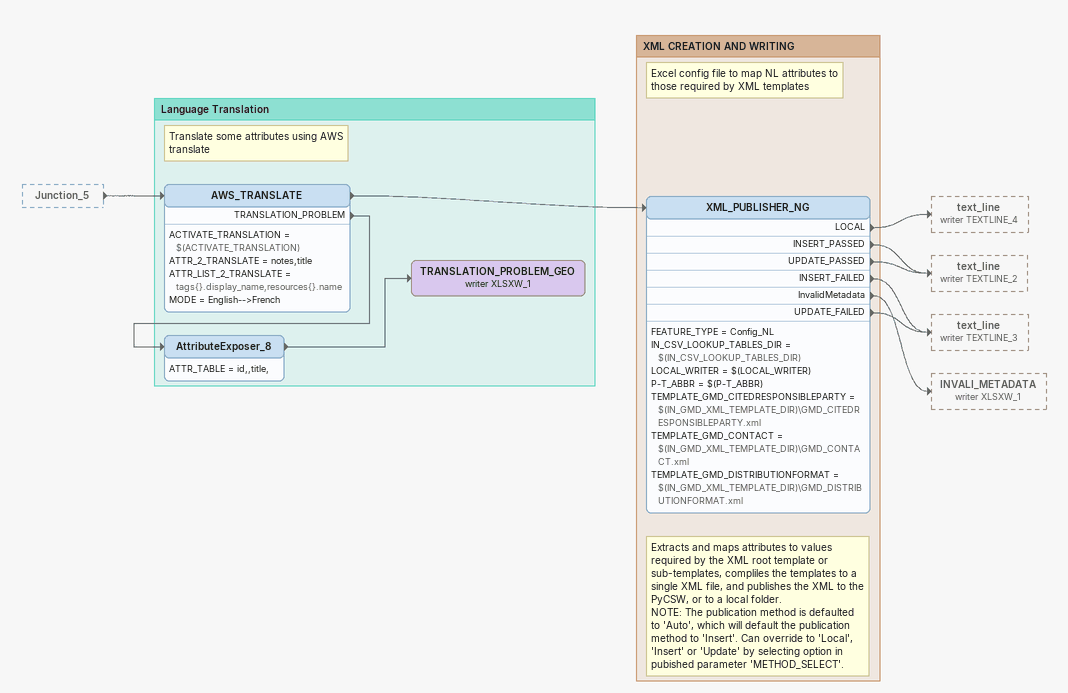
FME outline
Junction_5 [outside]
    -> AWS_TRANSLATE

Bookmark: Language Translation
Note: Translate some attributes using AWS translate
AWS_TRANSLATE
    ACTIVATE_TRANSLATION = $(ACTIVATE_TRANSLATION)
    ATTR_2_TRANSLATE = notes,title
    ATTR_LIST_2_TRANSLATE = tags{}.display_name,resources{}.name
    MODE = English-->French
    -> XML_PUBLISHER_NG
    TRANSLATION_PROBLEM -> AttributeExposer_8
AttributeExposer_8
    ATTR_TABLE = id,,title,
    -> TRANSLATION_PROBLEM_GEO (writer XLSXW_1)
TRANSLATION_PROBLEM_GEO (writer XLSXW_1)

Bookmark: XML CREATION AND WRITING
Note: Excel config file to map NL attributes to those required by XML templates
Note: Extracts and maps attributes to values required by the XML root template or sub-templates, compliles the templates to a single XML file, and publishes the XML to the PyCSW, or to a local folder. / NOTE: The publication method is defaulted to 'Auto', which will default the publication method to 'Insert'. Can override to 'Local', 'Insert' or 'Update' by selecting option in pubished parameter 'METHOD_SELECT'.
XML_PUBLISHER_NG
    FEATURE_TYPE = Config_NL
    IN_CSV_LOOKUP_TABLES_DIR = $(IN_CSV_LOOKUP_TABLES_DIR)
    LOCAL_WRITER = $(LOCAL_WRITER)
    P-T_ABBR = $(P-T_ABBR)
    TEMPLATE_GMD_CITEDRESPONSIBLEPARTY = $(IN_GMD_XML_TEMPLATE_DIR)\GMD_CITEDRESPONSIBLEPARTY.xml
    TEMPLATE_GMD_CONTACT = $(IN_GMD_XML_TEMPLATE_DIR)\GMD_CONTACT.xml
    TEMPLATE_GMD_DISTRIBUTIONFORMAT = $(IN_GMD_XML_TEMPLATE_DIR)\GMD_DISTRIBUTIONFORMAT.xml
    LOCAL -> text_line (writer TEXTLINE_4)
    INSERT_PASSED -> text_line (writer TEXTLINE_2)
    UPDATE_PASSED -> text_line (writer TEXTLINE_2)
    INSERT_FAILED -> text_line (writer TEXTLINE_3)
    InvalidMetadata -> INVALI_METADATA (writer XLSXW_1)
    UPDATE_FAILED -> text_line (writer TEXTLINE_3)
